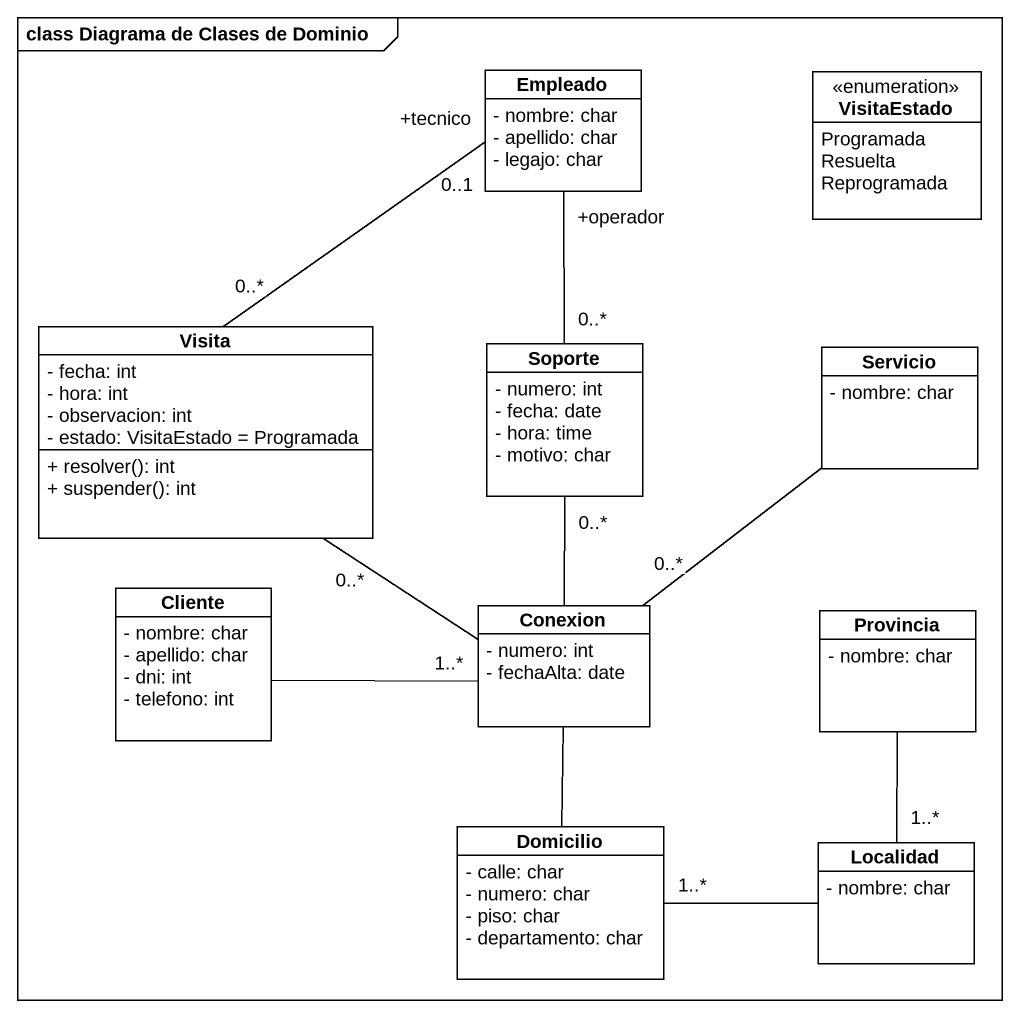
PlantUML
@startuml
mainframe class Diagrama de Clases de Dominio
hide circle
hide empty members
skinparam classAttributeIconSize 0
class Empleado {
  - nombre: char
  - apellido: char
  - legajo: char
}
enum VisitaEstado {
  Programada
  Resuelta
  Reprogramada
}
class Visita {
  - fecha: int
  - hora: int
  - observacion: int
  - estado: VisitaEstado = Programada
  + resolver(): int
  + suspender(): int
}
class Soporte {
  - numero: int
  - fecha: date
  - hora: time
  - motivo: char
}
class Servicio {
  - nombre: char
}
class Cliente {
  - nombre: char
  - apellido: char
  - dni: int
  - telefono: int
}
class Conexion {
  - numero: int
  - fechaAlta: date
}
class Provincia {
  - nombre: char
}
class Domicilio {
  - calle: char
  - numero: char
  - piso: char
  - departamento: char
}
class Localidad {
  - nombre: char
}
Visita "0..*" -up- "+tecnico\n0..1" Empleado
Soporte "0..*" -up- "+operador" Empleado
Cliente -right- "1..*" Conexion
Conexion -up- "0..*" Visita
Conexion -up- "0..*" Soporte
Conexion "0..*" -up- Servicio
Conexion -- Domicilio
Domicilio "1..*" -right- Localidad
Localidad "1..*" -up- Provincia
@enduml
